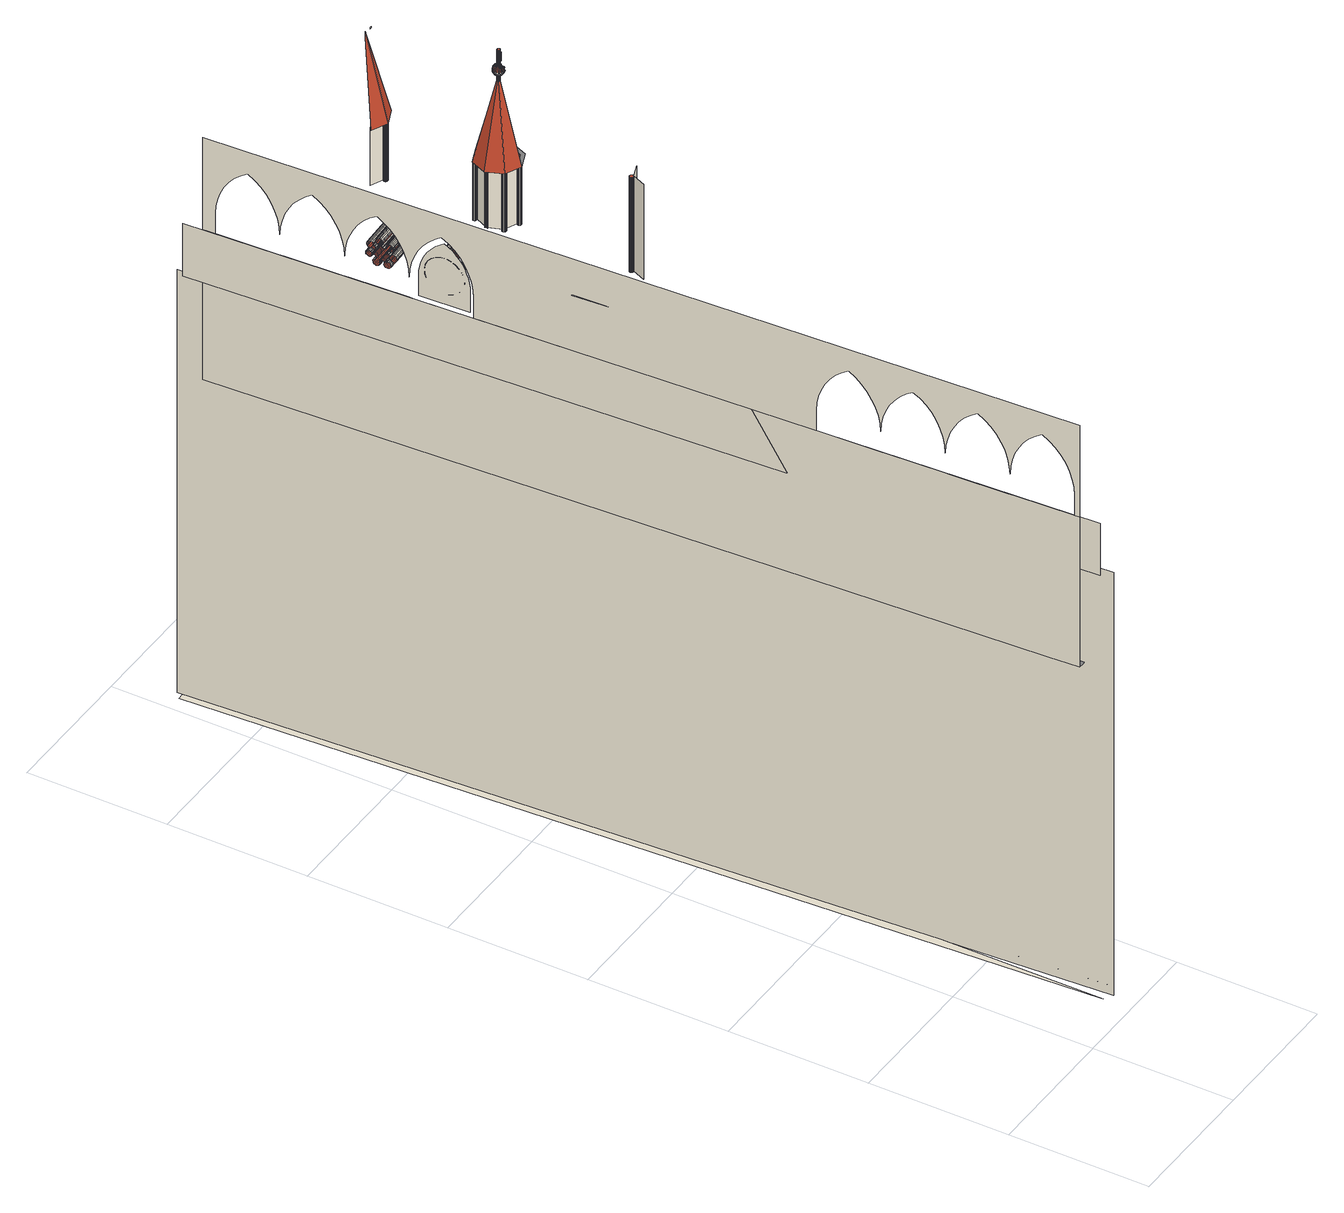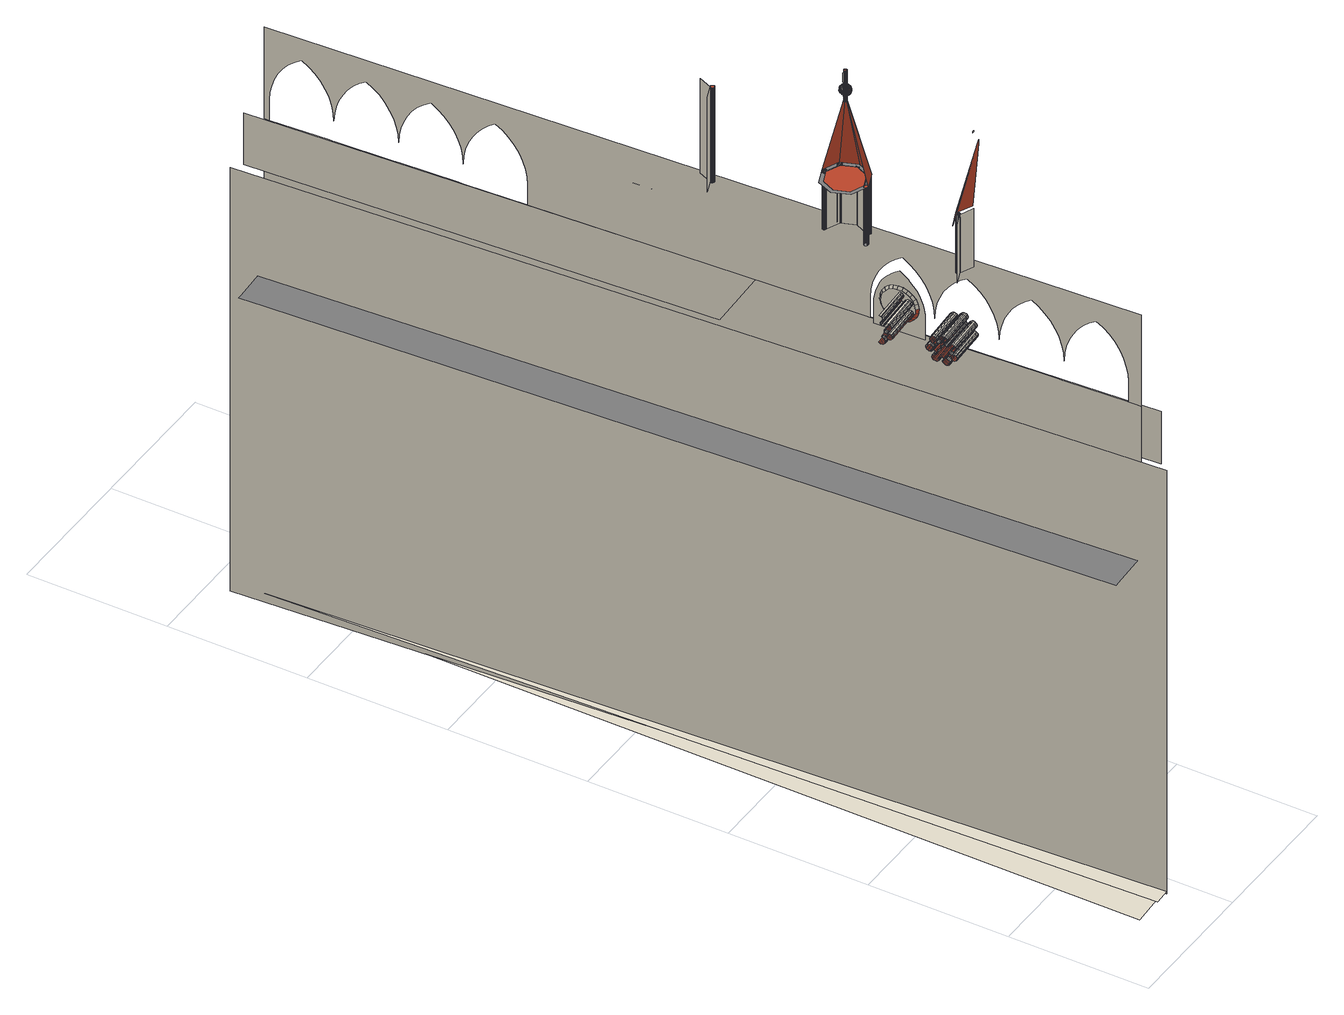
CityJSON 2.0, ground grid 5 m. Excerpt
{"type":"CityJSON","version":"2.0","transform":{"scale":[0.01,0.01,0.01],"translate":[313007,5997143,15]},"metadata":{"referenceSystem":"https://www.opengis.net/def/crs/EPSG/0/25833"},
"CityObjects":{
"building1":{"type":"Building","geometry":[{"type":"MultiSurface","lod":"0","boundaries":[[[0,1,2,3,4,5,6,7,8,9,10,11,12,13,14,15,16,17,18,19,20,21,22,23,24,25,26,27,28,29,30,31,32,33,34,35,36,37,38,39,40,41,42,43,44,45,46,47,48,49,50,51,52,53,54,55,56,57,58,59,60,61,62,63,64,65,66,67,68,69,70,71,72,73,74,75,76,77,78,79,80,81,82,83,84,85,86,87,88,89,90,91,92,93,94,95,96,97,98,99,100,101,102,103,104,105,106,107,108,109,110,111,112,113,114,115,116,117,118,119,120,121,122,123,124,125,126,127,128,129,130,131,132,133,134,135,136,137,138,139,140,141,142,143,144,145,146]],[[147,148,149,150,151]],[[152,153,154]],[[155,69,68,156,157,158,159,160,161,162,163,0,146,145,144,164,165,166,167,168,169,170,171,172,74,73,72,173,174,175]],[[176,177,178,179]],[[180,181,182,183]],[[181,184,185,182]],[[186,180,183,187]],[[184,188,189,185]],[[190,186,187,191]],[[188,192,193,189]],[[194,190,191,195]],[[192,196,197,193]],[[198,194,195,199]],[[196,200,201,197]],[[202,198,199,203]],[[200,204,205,201]],[[176,206,207,208,209,210,211,212,213,214,204,200,196,192,188,184,181,180,186,190,194,198,202,215]],[[216,177,217,203,199,195,191,187,183,182,185,189,193,197,201,205,218,219,220,221,222,223,224,225]],[[215,202,203,217]],[[204,214,218,205]],[[176,215,217,177]],[[214,213,219,218]],[[206,176,177,216]],[[213,212,220,219]],[[207,206,216,225]],[[212,211,221,220]],[[208,207,225,224]],[[211,210,222,221]],[[209,208,224,223]],[[210,209,223,222]],[[226,227,228,229,230,231,155,175,174,173,232,233]],[[234,235,177,176]],[[236,237,238,239,240,241,242]],[[243,244,245,246]],[[244,247,248,245]],[[249,243,246,250]],[[247,251,252,248]],[[253,249,250,254]],[[251,255,256,252]],[[257,253,254,258]],[[255,259,260,256]],[[261,257,258,262]],[[259,263,264,260]],[[265,261,262,266]],[[267,268,269,270]],[[263,271,272,264]],[[246,250,254,258,262,266,273,274,275,276,277,278,279,280,281,282,283,272,264,260,256,252,248,245]],[[284,267,270,285]],[[286,265,266,273]],[[287,288,289,290]],[[271,291,283,272]],[[292,284,285,293]],[[288,294,295,289]],[[296,292,293,297]],[[294,296,297,295]],[[298,286,273,274]],[[291,299,282,283]],[[300,298,274,275]],[[280,301,292,293]],[[299,302,281,282]],[[303,300,275,276]],[[302,301,280,281]],[[304,303,276,277]],[[301,305,279,280]],[[306,304,277,278]],[[305,306,278,279]],[[307,308,293,292]],[[309,310,311,312]],[[310,313,314,311]],[[315,309,312,316]],[[313,317,318,314]],[[301,280,319,320]],[[321,315,316,322]],[[317,323,324,318]],[[325,321,322,326]],[[327,328,329]],[[323,330,331,324]],[[332,325,326,333]],[[330,334,335,331]],[[336,332,333,337]],[[338,339,340,341]],[[334,342,343,335]],[[344,345,339,338]],[[346,347,348,345,344]],[[307,349,350,351,352,353,354,355,356,357,342,334,330,323,317,313,310,309,315,321,325,332,336,358]],[[359,308,360,337,333,326,322,316,312,311,314,318,324,331,335,343,361,362,363,364,365,366,367,368]],[[358,336,337,360]],[[342,357,361,343]],[[341,340,369,370,371]],[[370,369,372,373]],[[374,375,376,377,378]],[[307,358,360,308]],[[357,356,362,361]],[[347,346,379,380]],[[349,307,308,359]],[[356,355,363,362]],[[373,372,381,382]],[[383,384,385,386]],[[384,387,388,385]],[[389,383,386,390]],[[350,349,359,368]],[[387,391,392,388]],[[355,354,364,363]],[[393,389,390,394]],[[380,379,395,396]],[[397,398,399]],[[351,350,368,367]],[[391,400,401,392]],[[354,353,365,364]],[[352,351,367,366]],[[353,352,366,365]],[[402,393,394,403]],[[400,404,405,401]],[[382,381,406,407]],[[408,402,403,409]],[[404,410,411,405]],[[396,395,412,413]],[[414,374,378,377,415]],[[416,417,418,419,420,421,422,423,424,425,426,427,428,429,430,431,432,433,434,435,436,437,438,439,440,441,442]],[[345,348,347,380,396,413,443,444,445,446,447,448,449,450,451,452,453,454,455,456,457,458,406,381,372,369,340,339]],[[459,408,409,460]],[[410,461,462,411]],[[403,409,460,463,464,465,466,467,468,469,470,471,472,319,462,411,405,401,392,388,385,386,390,394]],[[407,406,458,473]],[[474,459,460,463]],[[413,412,475,444,443]],[[461,320,319,462]],[[375,476,477,377,376]],[[478,474,463,464]],[[320,479,472,319]],[[473,458,457,456,480]],[[481,482,483,484]],[[485,481,484,486]],[[487,488,482,481]],[[484,483,489,490]],[[482,491,492,483]],[[493,478,464,465]],[[494,487,481,485]],[[486,484,490,495]],[[479,496,471,472]],[[488,497,491,482]],[[483,492,498,489]],[[499,485,486,500]],[[501,493,465,466]],[[502,503,488,487]],[[496,504,470,471]],[[490,489,505,506]],[[444,475,507,445]],[[508,494,485,499]],[[500,486,495,509]],[[491,510,511,492]],[[512,502,487,494]],[[495,490,506,513]],[[514,501,466,467]],[[503,515,497,488]],[[489,498,516,505]],[[504,517,469,470]],[[497,518,510,491]],[[492,511,519,498]],[[520,514,467,468]],[[517,520,468,469]],[[341,371,370,373,382,407,473,480,521,522,523,524,525,526,527,528,529,530,507,475,412,395,379,346,344,338]],[[531,532,533,534,535,536,537,538,539,540,541,542,543,544,545,546,547,548,549,550,551,552,553,554,555,556,557,558,559,560,561,562,563,564,565,566,567,568,569,570,571,572,573,574,575,576,577,578,579,580,581,582,583,584,585,586,587,588,589,590,591,592,593,594,595,596,597,598,599,600,601,602,603,604,605,606,607,608,609,610,611,612,613,614,615,616,617,618,619,620,621,622,623,624,625,626,627,628,629,630,631,632,633,634,635,636,637,638,639,640,641,642,643,644,645,646,647,648,649,650,651,652,653,654,655,656,657,658,659,660,661,662,663,664,665,666,667,668,669,670,671,672,673,674,675,676,677,678,679,680,681,682,683,684,685,686,687,688,689,690,691,692,693,694,695,696,697,698]],[[699,512,494,508]],[[509,495,513,700]],[[480,456,455,521]],[[701,499,500,702]],[[515,703,518,497]],[[498,519,704,516]],[[705,508,499,701]],[[702,500,509,706]],[[707,708,503,502]],[[506,505,709,710]],[[711,707,502,512]],[[510,712,713,511]],[[513,506,710,714]],[[708,715,515,503]],[[505,516,716,709]],[[445,507,530,446]],[[518,717,712,510]],[[511,713,718,519]],[[719,699,508,705]],[[706,509,700,720]],[[721,711,512,699]],[[700,513,714,722]],[[715,723,703,515]],[[516,704,724,716]],[[703,725,717,518]],[[519,718,726,704]],[[727,701,702,728]],[[521,455,454,523,522]],[[729,721,699,719]],[[730,705,701,727]],[[728,702,706,731]],[[720,700,722,732]],[[733,734,708,707]],[[446,530,529,447]],[[710,709,735,736]],[[737,733,707,711]],[[723,738,725,703]],[[704,726,739,724]],[[734,740,715,708]],[[714,710,736,741]],[[712,742,743,713]],[[709,716,744,735]],[[745,719,705,730]],[[731,706,720,746]],[[717,747,742,712]],[[713,743,748,718]],[[749,737,711,721]],[[722,714,741,750]],[[740,751,723,715]],[[716,724,752,744]],[[453,524,523,454]],[[725,753,747,717]],[[718,748,754,726]],[[755,729,719,745]],[[746,720,732,756]],[[757,749,721,729]],[[732,722,750,758]],[[447,529,528,448]],[[751,759,738,723]],[[724,739,760,752]],[[738,761,753,725]],[[726,754,762,739]],[[448,528,527,450,449]],[[763,727,728,764]],[[452,525,524,453]],[[765,730,727,763]],[[764,728,731,766]],[[767,757,729,755]],[[756,732,758,768]],[[769,745,730,765]],[[766,731,746,770]],[[771,772,308,307]],[[773,774,734,733]],[[775,773,733,737]],[[774,776,740,734]],[[736,735,777,778]],[[779,780,781,782]],[[741,736,778,783]],[[784,779,782,785,378]],[[451,526,525,452]],[[735,744,786,777]],[[759,787,761,738]],[[739,762,788,760]],[[742,789,790,743]],[[791,775,737,749]],[[780,792,376,793,781]],[[450,527,526,451]],[[794,784,378,785,795]],[[747,796,789,742]],[[743,790,748]],[[776,797,751,740]],[[750,741,783,798]],[[799,755,745,769]],[[770,746,756,800]],[[744,752,801,786]],[[792,802,803,793,376]],[[753,796,747]],[[748,790,804,754]],[[805,791,749,757]],[[806,794,795,807]],[[758,750,798,808]],[[797,809,759,751]],[[752,760,810,801]],[[761,811,796,753]],[[754,804,812,762]],[[802,813,814,803]],[[767,755,799]],[[756,768,800]],[[815,805,757,767]],[[768,758,808,816]],[[817,414,415,377,818]],[[819,806,807,820,415]],[[809,821,787,759]],[[763,764,822]],[[760,788,823,810]],[[764,766,822]],[[787,811,761]],[[765,763,822]],[[762,812,824,788]],[[769,765,822]],[[766,770,822]],[[813,825,477,826,827,828,814]],[[829,819,415,820,830]],[[799,769,822]],[[770,800,822]],[[831,815,767,799]],[[800,768,816,832]],[[790,789,833]],[[789,796,833]],[[804,790,833]],[[821,834,811,787]],[[788,824,823]],[[796,811,833]],[[812,804,833]],[[835,836,826,477,825]],[[828,827,837,838]],[[824,812,833]],[[831,799,822]],[[800,832,822]],[[839,829,830,840]],[[811,834,833]],[[841,842,775,791]],[[842,843,773,775]],[[843,844,774,773]],[[844,845,776,774]],[[846,841,791,805]],[[845,847,797,776]],[[848,846,805,815]],[[847,849,809,797]],[[850,848,815,831]],[[849,851,821,809]],[[827,826,852,853]],[[851,854,834,821]],[[817,855,856,857,476,375,374,414]],[[850,831,822]],[[858,859,840,830,820,807,795,785,782,781,793,803,814,828,838,860,861,862,863,864,865,866,867,868]],[[869,870,871,872,873,874,875,876,877,878,835,825,813,802,792,780,779,784,794,806,819,829,839,879]],[[880,881,771,307,292,301,320,882]],[[834,854,833]],[[883,824,833]],[[816,884,832]],[[823,824,883,885]],[[816,808,886,884]],[[801,810,887,888]],[[810,823,885,887]],[[808,798,889,886]],[[786,801,888,890]],[[777,786,890,891]],[[798,783,892,889]],[[854,893,833]],[[894,883,833]],[[878,895,836,835]],[[838,837,896,860]],[[897,850,822]],[[832,898,822]],[[893,899,833]],[[900,894,833]],[[901,900,833]],[[879,839,840,859,853,852,818]],[[902,893,854,851]],[[903,897,822]],[[898,904,822]],[[899,905,833]],[[885,883,894,906]],[[907,901,833]],[[905,907,833]],[[897,908,848,850]],[[832,884,909,898]],[[860,896,910,861]],[[911,903,822]],[[904,912,822]],[[913,914,895,878,877,915]],[[818,852,916,869,879]],[[858,917,853,859]],[[918,911,822]],[[912,919,822]],[[920,899,893,902]],[[921,922,923,924,826,836,895,914,925]],[[926,918,822]],[[906,894,900,927]],[[919,928,822]],[[929,902,851,849]],[[928,926,822]],[[887,885,906,930]],[[876,925,914,913,915,877]],[[908,931,846,848]],[[932,933,934,935,936,937,910,896,837,827,853,917,938]],[[916,852,826,836,895,914,925,921,922,939,940,941,942]],[[861,910,937,862]],[[903,943,908,897]],[[898,909,944,904]],[[869,916,942,870]],[[868,938,917,858]],[[945,899,920]],[[927,900,901,946]],[[947,929,849,847]],[[948,924,923,949]],[[931,950,841,846]],[[862,937,936,863]],[[875,921,925,876]],[[951,905,899,945]],[[946,901,952]],[[867,932,938,868]],[[870,942,941,953,871]],[[954,947,847,845]],[[911,955,943,903]],[[852,956,957,922,939,940,941,942,916]],[[904,944,958,912]],[[950,959,842,841]],[[960,907,905,951]],[[952,901,907,961]],[[863,936,935,864]],[[962,922,921,875,874]],[[953,941,940,872,871]],[[963,920,902,929]],[[866,933,932,867]],[[961,907,960]],[[964,954,845,844]],[[959,965,843,842]],[[873,939,922,962,874]],[[864,935,934,865]],[[872,940,939,873]],[[865,934,933,866]],[[965,964,844,843]],[[918,966,955,911]],[[943,967,931,908]],[[926,968,966,918]],[[956,969,970,957]],[[971,945,920,963]],[[972,963,929,947]],[[967,973,950,931]],[[955,974,967,943]],[[975,972,947,954]],[[973,976,959,950]],[[977,975,954,964]],[[976,978,965,959]],[[978,977,964,965]],[[979,980,981,982]],[[980,983,984,981]],[[985,979,982,986]],[[983,987,988,984]],[[989,985,986,990]],[[987,991,992,988]],[[993,989,990,994]],[[991,995,996,992]],[[771,993,994,772]],[[995,997,998,996]],[[999,771,772,1000]],[[997,1001,1002,998]],[[771,999,1003,1004,1005,1006,1007,1008,1009,1010,1011,1012,1013,1001,997,995,991,987,983,980,979,985,989,993]],[[1000,772,994,990,986,982,981,984,988,992,996,998,1002,1014,1015,1016,1017,1018,1019,1020,1021,1022,1023,1024]],[[1003,999,1000,1024]],[[1001,1013,1014,1002]],[[1004,1003,1024,1023]],[[1013,1012,1015,1014]],[[1012,1011,1016,1015]],[[595,594,1025,1026]],[[670,669,1027,1028]],[[661,660,1029,1030]],[[596,595,1026,1031]],[[660,659,1032,1029]],[[662,661,1030,1033]],[[659,658,1034,1032]],[[663,662,1033,1035]],[[669,668,1036,1027]],[[597,596,1031,1037]],[[658,657,1038,1034]],[[664,663,1035,1039]],[[609,608,1040,1041]],[[668,667,1042,1036]],[[608,607,1043,1040]],[[610,609,1041,1044]],[[607,606,1045,1043]],[[667,666,1046,1042]],[[665,664,1039,1047]],[[657,656,1048,1038]],[[598,597,1037,1049]],[[666,665,1047,1046]],[[611,610,1044,1050]],[[606,605,1051,1045]],[[656,655,1052,1048]],[[612,611,1050,1053]],[[599,598,1049,1054]],[[605,604,1055,1051]],[[635,634,1056,1057]],[[634,633,1058,1056]],[[655,654,1059,1052]],[[636,635,1057,1060]],[[613,612,1053,1061]],[[600,599,1054,1062]],[[633,632,1063,1058]],[[654,653,1064,1059]],[[653,652,1065,1064]],[[604,603,1066,1055]],[[637,636,1060,1067]],[[601,600,1062,1068]],[[652,651,1069,1065]],[[603,602,1070,1066]],[[632,631,1071,1063]],[[614,613,1061,1072]],[[602,601,1068,1070]],[[638,637,1067,1073]],[[615,614,1072,1074]],[[651,650,1075,1069]],[[631,630,1076,1071]],[[616,615,1074,1077]],[[617,616,1077,1078]],[[639,638,1073,1079]],[[630,629,1080,1076]],[[650,649,1081,1075]],[[640,639,1079,1082]],[[618,617,1078,1083]],[[629,628,1084,1080]],[[649,648,1085,1081]],[[641,640,1082,1086]],[[628,627,1087,1084]],[[619,618,1083,1088]],[[648,647,1089,1085]],[[642,641,1086,1090]],[[627,626,1091,1087]],[[620,619,1088,1092]],[[647,646,1093,1089]],[[643,642,1090,1094]],[[626,625,1095,1091]],[[646,645,1096,1093]],[[644,643,1094,1097]],[[621,620,1092,1098]],[[645,644,1097,1096]],[[625,624,1099,1095]],[[622,621,1098,1100]],[[623,622,1100,1101]],[[624,623,1101,1099]],[[1102,1103,1104,1105]],[[1106,1107,1108,1109]],[[1107,1110,1111,1108]],[[1112,1106,1109,1113]],[[1110,1114,1115,1111]],[[1116,1112,1113,1117]],[[1114,1118,1119,1115]],[[1120,1116,1117,1121]],[[1118,1122,1123,1119]],[[1124,1120,1121,1125]],[[1122,1126,1127,1123]],[[1128,1124,1125,1129]],[[1126,1130,1131,1127]],[[1121,1125,1129,1132,1133,1134,1135,1136,1137,1138,1139,1140,1141,1104,1131,1127,1123,1119,1115,1111,1108,1109,1113,1117]],[[1142,1128,1129,1132]],[[1130,1105,1104,1131]],[[1143,1144,1145,1146,1147]],[[1148,1142,1132,1133]],[[1105,1149,1141,1104]],[[1150,1151,1152,1153]],[[1154,1150,1153,1155]],[[1151,1156,1157,1152]],[[1158,1148,1133,1134]],[[1159,1154,1155,1160]],[[1156,1161,1162,1157]],[[1149,1163,1140,1141]],[[1164,1159,1160,1165]],[[1161,1166,1167,1162]],[[1168,1158,1134,1135]],[[1169,1164,1165,1170]],[[1163,1171,1139,1140]],[[1166,1172,1173,1167]],[[1174,1168,1135,1136]],[[1175,1176,1177,1178]],[[1171,1179,1138,1139]],[[1180,1175,1178,1181]],[[1176,1182,1183,1177]],[[1184,1169,1170,1185]],[[1172,1186,1187,1173]],[[1188,1174,1136,1137]],[[1179,1188,1137,1138]],[[1189,1180,1181,1190]],[[1182,1191,1192,1183]],[[1186,1193,1194,1187]],[[1195,1184,1185,1196]],[[1197,1189,1190,1198]],[[1191,1199,1200,1192]],[[1193,1201,1202,1194]],[[1203,1195,1196,1204]],[[1205,1206,1207,1208]],[[1209,1205,1208,1210]],[[1211,1197,1198,1212]],[[1206,1213,1214,1207]],[[1215,1203,1204,1216]],[[1199,1217,1218,1200]],[[1201,1219,1220,1202]],[[1221,1209,1210,1222]],[[1213,1223,1224,1214]],[[1225,1215,1216,1226]],[[1227,1211,1212,1228]],[[1229,1221,1222,1230]],[[1219,1231,1232,1220]],[[1217,1233,1234,1218]],[[1223,1235,1236,1224]],[[1237,1225,1226,1238]],[[1239,1227,1228,1240]],[[1231,1241,1242,1232]],[[1243,1229,1230,1244]],[[1233,1245,1246,1234]],[[1235,1247,1248,1236]],[[1249,1239,1240,1250]],[[1251,1237,1238,1252]],[[1241,1253,1254,1242]],[[1255,1249,1250,1256]],[[1253,1255,1256,1254]],[[1257,1243,1244,1258]],[[1247,1259,1260,1248]],[[1261,1251,1252,1262]],[[1245,1263,1264,1246]],[[1259,1265,1266,1260]],[[1267,1261,1262,1268]],[[1265,1267,1268,1266]],[[1263,1269,1270,1264]],[[1271,1272,1273,1274]],[[1275,1257,1258,1276]],[[1269,1271,1274,1270]],[[1272,1277,1278,1273]],[[1277,1279,1280,1278]],[[1281,1275,1276,1282]],[[1279,1283,1284,1280]],[[1285,1281,1282,1286]],[[1287,1288,1289,1290]],[[1288,1291,1292,1289]],[[1283,1293,1294,1284]],[[1295,1287,1290,1296]],[[1291,1297,1298,1292]],[[1297,1285,1286,1298]],[[1299,1300,1301,1302]],[[1300,1303,1304,1301]],[[1305,1295,1296,1306]],[[1293,1307,1308,1294]],[[1309,1299,1302,1310]],[[1303,1311,1312,1304]],[[1307,1313,1314,1308]],[[1315,1305,1306,1316]],[[1317,1309,1310,1318]],[[1311,1319,1320,1312]],[[1313,1321,1322,1314]],[[1321,1317,1318,1322]],[[1323,1315,1316,1324]],[[1319,1325,1326,1320]],[[1327,1328,1329,1330]],[[1331,1323,1324,1332]],[[1328,1333,1334,1329]],[[1335,1327,1330,1336]],[[1337,1338,1339,1340]],[[1341,1331,1332,1342]],[[1333,1343,1344,1334]],[[1325,1345,1346,1326]],[[1343,1341,1342,1344]],[[1347,1335,1336,1348]],[[1345,1349,1350,1346]],[[1351,1352,1353,1354]],[[1355,1347,1348,1356]],[[1352,1357,1358,1353]],[[1359,1351,1354,1360]],[[1357,1361,1362,1358]],[[1363,1359,1360,1364]],[[1349,1365,1366,1350]],[[1367,1355,1356,1368]],[[1361,1369,1370,1362]],[[1371,1372,1373,1374]],[[1375,1363,1364,1376]],[[1365,1377,1378,1366]],[[1372,1379,1380,1373]],[[1381,1371,1374,1382]],[[1379,1383,1384,1380]],[[1377,1385,1386,1378]],[[1387,1375,1376,1388]],[[1369,1389,1390,1370]],[[1391,1367,1368,1392]],[[1385,1387,1388,1386]],[[1393,1381,1382,1394]],[[1383,1395,1396,1384]],[[1389,1397,1398,1390]],[[1399,1393,1394,1400]],[[1401,1391,1392,1402]],[[1395,1403,1404,1396]],[[1405,1406,1407,1408]],[[1406,1409,1410,1407]],[[1397,1411,1412,1398]],[[1413,1405,1408,1414]],[[1415,1399,1400,1416]],[[1417,1401,1402,1418]],[[1409,1419,1420,1410]],[[1411,1421,1422,1412]],[[1421,1423,1424,1422]],[[1403,1425,1426,1404]],[[1427,1413,1414,1428]],[[1429,1417,1418,1430]],[[1423,1431,1432,1424]],[[1425,1433,1434,1426]],[[1419,1435,1436,1420]],[[1437,1415,1416,1438]],[[1433,1429,1430,1434]],[[1439,1427,1428,1440]],[[1441,1437,1438,1442]],[[1431,1443,1444,1432]],[[1435,1445,1446,1436]],[[1447,1441,1442,1448]],[[1449,1447,1448,1450]],[[1451,1439,1440,1452]],[[1445,1453,1454,1446]],[[1443,1455,1456,1444]],[[1144,1457,1458,1146,1145]],[[1459,1451,1452,1460]],[[1461,1449,1450,1462]],[[1453,1463,1464,1454]],[[1455,1465,1466,1456]],[[1467,1459,1460,1468]],[[1463,1469,1470,1464]],[[1471,1461,1462,1472]],[[1465,1473,1474,1466]],[[1475,1467,1468,1476]],[[1469,1477,1478,1470]],[[1479,1471,1472,1480]],[[1473,1481,1482,1474]],[[1105,1104,1483,1484]],[[1485,1475,1476,1486]],[[1481,1487,1488,1482]],[[1477,1489,1490,1478]],[[1491,1485,1486,1492]],[[1493,1479,1480,1494]],[[1487,1491,1492,1488]],[[1489,1495,1496,1490]],[[1497,1493,1494,1498]],[[1495,1499,1500,1496]],[[1499,1497,1498,1500]]],"semantics":{"surfaces":[{"type":"WallSurface"},{"type":"RoofSurface"},{"type":"GroundSurface"}],"values":[0,0,0,0,0,0,0,0,0,0,0,0,0,0,0,0,0,1,2,0,0,0,0,0,0,0,0,0,0,0,0,2,0,0,0,0,0,0,0,0,0,0,0,0,0,0,0,1,0,0,0,0,0,0,0,0,0,0,0,0,0,0,0,0,0,0,0,0,0,0,0,0,0,0,0,0,0,0,0,0,0,0,0,1,1,1,2,0,0,0,0,1,0,0,1,0,0,0,0,0,0,0,0,0,0,1,0,0,0,0,0,0,0,0,0,0,0,1,1,0,0,0,0,1,0,0,1,0,1,0,0,0,0,1,0,0,0,0,1,1,0,0,0,1,0,0,0,0,1,1,1,0,1,1,0,0,0,0,0,0,0,0,0,0,1,1,0,1,0,0,1,1,0,0,1,0,1,0,0,1,0,0,1,1,1,1,0,0,0,0,1,0,1,1,1,1,0,1,0,1,0,0,0,1,0,0,1,1,0,0,1,1,0,0,0,0,0,1,1,1,1,1,0,0,0,0,1,1,0,1,1,1,1,1,1,0,0,1,0,0,0,1,0,0,0,0,0,0,1,0,1,0,0,0,0,1,1,1,0,0,0,0,1,0,1,0,0,0,0,0,1,1,1,1,1,0,0,1,0,1,0,1,0,1,1,0,0,1,1,1,1,0,0,0,0,0,0,0,0,0,0,1,1,0,0,1,1,0,0,1,0,1,0,1,0,0,0,2,1,1,0,1,0,0,1,0,1,0,0,1,0,0,1,0,0,0,0,1,1,0,0,0,0,0,1,1,0,0,0,0,1,1,0,1,1,0,0,0,1,1,0,2,1,0,1,0,1,0,0,1,2,1,0,1,1,0,0,0,0,0,0,1,0,0,0,0,0,0,0,1,2,1,1,0,0,0,0,0,0,0,0,0,1,0,0,0,0,0,1,1,1,0,0,0,1,1,0,1,0,1,0,0,0,0,0,0,0,0,0,0,0,0,0,1,2,0,0,0,0,0,1,0,1,1,0,1,0,1,0,1,0,1,1,0,0,1,0,0,1,0,1,0,1,0,0,1,1,0,1,0,0,1,1,1,0,0,1,0,1,1,0,0,0,1,1,1,1,0,0,1,1,1,0,0,1,1,0,0,1,0,1,0,1,0,1,0,1,0,0,1,1,0,0,1,1,0,0,0,0,0,0,0,0,0,0,0,0,0,0,1,0,0,1,0,0,0,1,0,0,1,0,0,1,0,0,1,0,0,0,0,0,1,0,1,0,0,0,1,0,0,1,1,0,0,1,0,1,1,0,1,0,0,1,0,1,1,1,0,0,0,1,1,0,1,0,0,1,1,0,1,0,1,0,1,0,0,1,0,0,0,1,1,0,0,1,0,1,1,0,0,1,0,1,1,0,1,0,1,0,0,1,1,0,0,1,1,0,1,1,0,1,0,1,0,0,1,1,0,1,1,0,1,0,1,0,1,0,1,1,0,0,1,0,0,1,0,1,0,1,0,0,1,1,0,1,0,0,1,1,1,0,0,1,0,1,1,0,0,0,1,1,1,1,0,0,1,1,1,0,0,1,1,1,0,0,1,0,1,0,1,0,1,0,0,1,0,0,1,1,0,0,1,0,1]}}]}
},
"vertices":[
[169,1087,1862],[169,1087,1940],[169,1085,1970],[169,1080,1998],[170,1070,2026],[170,1057,2052],[171,1041,2077],[172,1022,2099],[173,1000,2118],[174,975,2134],[176,951,2118],[177,929,2099],[178,910,2077],[178,894,2052],[179,881,2026],[179,871,1998],[180,866,1970],[180,864,1941],[180,864,1940],[180,862,1970],[180,856,1998],[181,847,2026],[181,834,2052],[182,817,2077],[183,798,2099],[184,776,2118],[185,752,2134],[187,727,2118],[188,705,2099],[189,686,2077],[190,670,2052],[190,657,2026],[191,647,1998],[191,642,1970],[191,640,1940],[191,638,1970],[191,632,1998],[192,623,2026],[193,610,2052],[193,594,2077],[194,574,2099],[196,552,2118],[197,528,2134],[198,504,2118],[199,482,2099],[200,462,2077],[201,446,2052],[202,433,2026],[202,424,1998],[202,418,1970],[202,416,1940],[202,416,1941],[202,414,1970],[203,408,1998],[203,399,2026],[204,386,2052],[205,370,2077],[206,351,2099],[207,329,2118],[208,304,2134],[209,280,2118],[210,258,2099],[211,239,2077],[212,222,2052],[213,209,2026],[213,200,1998],[214,194,1970],[214,192,1940],[214,192,1862],[215,175,1862],[215,175,2217],[62,3211,2217],[62,3211,1862],[63,3193,1862],[64,3167,1862],[64,3167,1940],[64,3165,1970],[65,3159,1998],[65,3150,2026],[66,3137,2052],[66,3120,2077],[67,3101,2099],[68,3079,2118],[70,3055,2134],[71,3030,2118],[72,3008,2099],[73,2989,2077],[74,2973,2052],[74,2960,2026],[75,2951,1998],[75,2945,1970],[75,2943,1940],[75,2941,1970],[76,2935,1998],[76,2926,2026],[77,2913,2052],[78,2897,2077],[79,2877,2099],[80,2855,2118],[81,2831,2134],[82,2807,2118],[83,2785,2099],[84,2766,2077],[85,2749,2052],[86,2736,2026],[86,2727,1998],[86,2721,1970],[87,2719,1942],[87,2719,1940],[87,2719,1945],[87,2717,1970],[87,2712,1998],[87,2702,2026],[88,2689,2052],[89,2673,2077],[90,2654,2099],[91,2632,2118],[92,2608,2134],[92,2607,2134],[93,2583,2118],[95,2561,2099],[96,2542,2077],[96,2525,2052],[97,2513,2026],[97,2503,1998],[98,2497,1970],[98,2496,1942],[98,2496,1940],[98,2494,1970],[98,2488,1998],[99,2479,2026],[99,2466,2052],[100,2449,2077],[101,2430,2099],[102,2408,2118],[103,2384,2134],[105,2359,2118],[106,2337,2099],[107,2318,2077],[108,2302,2052],[108,2289,2026],[109,2279,1998],[109,2274,1970],[109,2272,1940],[109,2272,1862],[110,2254,1862],[169,1088,1862],[55,3277,1863],[121,2023,1862],[221,106,1861],[221,106,1660],[55,3277,1660],[151,1453,2083],[125,1933,2076],[126,1932,2082],[215,175,1280],[214,193,1862],[203,398,1862],[202,416,1862],[202,417,1862],[192,622,1862],[191,640,1862],[181,846,1862],[180,864,1862],[99,2478,1862],[98,2496,1862],[88,2701,1862],[87,2719,1862],[87,2720,1862],[86,2720,1862],[76,2925,1862],[75,2942,1862],[75,2943,1862],[62,3211,1280],[98,2503,1280],[209,284,1280],[173,1740,2584],[173,1740,2217],[152,1692,2217],[152,1692,2584],[162,1742,2584],[161,1743,2584],[161,1743,2217],[162,1742,2217],[161,1745,2584],[161,1745,2217],[163,1740,2584],[163,1740,2217],[161,1747,2584],[161,1747,2217],[165,1739,2584],[165,1739,2217],[162,1749,2584],[162,1749,2217],[166,1738,2584],[166,1738,2217],[163,1750,2584],[163,1750,2217],[168,1738,2584],[168,1738,2217],[165,1751,2584],[165,1751,2217],[170,1738,2584],[170,1738,2217],[166,1752,2584],[166,1752,2217],[174,1742,2584],[175,1743,2584],[175,1745,2584],[175,1747,2584],[174,1749,2584],[173,1750,2584],[172,1751,2584],[170,1752,2584],[168,1752,2584],[172,1739,2584],[174,1742,2217],[172,1739,2217],[168,1752,2217],[170,1752,2217],[172,1751,2217],[173,1750,2217],[174,1749,2217],[175,1747,2217],[175,1745,2217],[175,1743,2217],[226,3219,1280],[262,2496,1280],[374,275,1280],[378,183,1280],[364,182,1280],[229,175,1280],[76,3211,1280],[212,3218,1280],[221,1759,2584],[221,1759,2217],[255,78,20],[74,3309,20],[74,3309,483],[74,3309,490],[74,3309,1660],[255,78,1660],[255,78,490],[134,2179,2442],[133,2181,2442],[133,2181,2217],[134,2179,2217],[133,2182,2442],[133,2182,2217],[135,2177,2442],[135,2177,2217],[133,2184,2442],[133,2184,2217],[136,2176,2442],[136,2176,2217],[134,2186,2442],[134,2186,2217],[138,2175,2442],[138,2175,2217],[135,2187,2442],[135,2187,2217],[140,2175,2442],[140,2175,2217],[136,2188,2442],[136,2188,2217],[142,2175,2442],[142,2175,2217],[125,2232,2442],[124,2231,2442],[124,2231,2217],[125,2232,2217],[138,2189,2442],[138,2189,2217],[143,2176,2217],[145,2177,2217],[146,2179,2217],[147,2180,2217],[147,2182,2217],[147,2184,2217],[146,2186,2217],[145,2187,2217],[143,2188,2217],[142,2189,2217],[140,2189,2217],[126,2234,2442],[126,2234,2217],[143,2176,2442],[123,2242,2442],[124,2241,2442],[124,2241,2217],[123,2242,2217],[140,2189,2442],[126,2236,2442],[126,2236,2217],[125,2239,2442],[125,2239,2217],[126,2237,2442],[126,2237,2217],[145,2177,2442],[142,2189,2442],[146,2179,2442],[145,2187,2442],[143,2188,2442],[147,2180,2442],[147,2182,2442],[146,2186,2442],[147,2184,2442],[147,2283,2442],[147,2283,2217],[136,2285,2442],[135,2287,2442],[135,2287,2217],[136,2285,2217],[135,2288,2442],[135,2288,2217],[137,2283,2442],[137,2283,2217],[135,2290,2442],[135,2290,2217],[193,2166,2217],[193,2166,2442],[138,2282,2442],[138,2282,2217],[136,2292,2442],[136,2292,2217],[140,2282,2442],[140,2282,2217],[132,3312,29],[255,78,56],[74,3309,30],[137,2293,2442],[137,2293,2217],[142,2281,2442],[142,2281,2217],[138,2294,2442],[138,2294,2217],[143,2282,2442],[143,2282,2217],[135,2326,1967],[127,2316,1966],[127,2318,1984],[135,2327,1983],[140,2295,2442],[140,2295,2217],[135,2329,1952],[127,2320,1949],[135,2336,1938],[126,2328,1933],[127,2324,1940],[148,2285,2442],[148,2286,2442],[149,2288,2442],[149,2290,2442],[148,2292,2442],[147,2293,2442],[145,2294,2442],[144,2295,2442],[142,2295,2442],[145,2282,2442],[148,2285,2217],[145,2282,2217],[142,2295,2217],[144,2295,2217],[145,2294,2217],[147,2293,2217],[148,2292,2217],[149,2290,2217],[149,2288,2217],[148,2286,2217],[127,2324,2001],[135,2332,1997],[135,2329,1990],[126,2334,2016],[135,2341,2010],[111,2236,2442],[134,2177,2442],[190,2231,2743],[194,2234,2762],[189,2234,2743],[134,2346,1926],[126,2339,1919],[125,2347,2028],[134,2353,2021],[186,2156,2442],[186,2158,2442],[186,2158,2217],[186,2156,2217],[186,2159,2442],[186,2159,2217],[188,2154,2442],[188,2154,2217],[186,2161,2442],[186,2161,2217],[189,2153,2442],[189,2153,2217],[134,2359,1917],[125,2354,1909],[219,93,24],[58,3292,15],[222,3301,15],[187,2163,2442],[187,2163,2217],[191,2153,2442],[191,2153,2217],[188,2164,2442],[188,2164,2217],[124,2363,2036],[133,2367,2027],[192,2152,2442],[192,2152,2217],[189,2166,2442],[189,2166,2217],[133,2373,1912],[124,2371,1903],[136,2294,2442],[190,2238,2743],[119,2474,1958],[119,2475,1940],[119,2475,1862],[128,2296,1862],[128,2296,1940],[128,2296,1958],[128,2299,1975],[128,2303,1991],[127,2309,2008],[127,2316,2023],[126,2324,2038],[126,2334,2052],[125,2344,2063],[125,2346,2065],[125,2358,2077],[124,2372,2087],[123,2385,2096],[123,2393,2091],[122,2408,2080],[122,2415,2074],[122,2421,2068],[121,2433,2055],[120,2444,2041],[120,2453,2026],[120,2461,2010],[119,2467,1993],[119,2471,1976],[123,2385,1902],[123,2389,1902],[122,2407,1905],[122,2423,1913],[121,2437,1925],[120,2447,1939],[120,2447,1940],[120,2453,1956],[120,2454,1974],[120,2451,1992],[121,2443,2008],[121,2431,2022],[122,2416,2032],[123,2399,2038],[123,2385,2039],[124,2381,2039],[194,2153,2442],[194,2153,2217],[191,2166,2442],[191,2166,2217],[196,2153,2217],[197,2154,2217],[199,2156,2217],[199,2158,2217],[200,2159,2217],[199,2161,2217],[199,2163,2217],[198,2164,2217],[196,2165,2217],[195,2166,2217],[133,2382,2030],[196,2153,2442],[132,2389,1911],[192,2151,2442],[194,2229,2743],[197,2154,2442],[195,2166,2442],[132,2398,2029],[174,2231,2787],[174,2231,2782],[176,2226,2782],[176,2226,2787],[175,2231,2792],[177,2226,2792],[174,2236,2787],[174,2236,2782],[179,2222,2782],[178,2222,2787],[176,2231,2777],[177,2227,2777],[199,2156,2442],[175,2236,2792],[179,2222,2792],[196,2165,2442],[176,2236,2777],[180,2223,2777],[178,2232,2797],[179,2228,2797],[199,2158,2442],[175,2241,2787],[175,2241,2782],[198,2164,2442],[182,2218,2782],[182,2218,2787],[131,2404,1914],[178,2236,2797],[181,2224,2797],[179,2232,2772],[180,2228,2772],[176,2241,2792],[183,2219,2792],[200,2159,2442],[177,2241,2777],[183,2220,2777],[199,2163,2442],[178,2236,2772],[182,2225,2772],[199,2161,2442],[131,2412,2024],[131,2419,2020],[130,2425,2015],[130,2436,2003],[129,2442,1989],[129,2445,1974],[129,2444,1958],[130,2439,1944],[130,2430,1930],[131,2418,1920],[134,2346,1991],[134,2350,1988],[134,2353,1990],[134,2357,1989],[134,2360,1988],[134,2362,1985],[134,2363,1982],[134,2362,1979],[134,2361,1976],[134,2358,1974],[134,2354,1973],[134,2351,1974],[134,2348,1976],[134,2346,1979],[135,2342,1979],[135,2338,1978],[135,2334,1975],[135,2332,1972],[135,2330,1968],[135,2330,1963],[135,2332,1959],[135,2334,1956],[135,2338,1953],[135,2342,1952],[134,2346,1952],[134,2350,1953],[134,2351,1956],[134,2353,1959],[134,2356,1961],[134,2360,1961],[134,2363,1959],[133,2365,1957],[133,2367,1954],[133,2366,1951],[133,2365,1947],[134,2362,1945],[134,2359,1944],[134,2356,1944],[134,2353,1941],[134,2351,1937],[134,2351,1933],[134,2352,1929],[134,2354,1925],[134,2357,1922],[134,2361,1921],[133,2366,1921],[133,2370,1922],[133,2373,1924],[133,2376,1927],[133,2378,1931],[133,2375,1934],[133,2375,1937],[133,2375,1941],[133,2378,1944],[133,2380,1945],[133,2384,1946],[132,2387,1945],[132,2390,1943],[132,2391,1940],[132,2392,1936],[132,2390,1933],[132,2388,1930],[132,2389,1926],[132,2391,1923],[132,2394,1920],[132,2398,1918],[132,2403,1918],[131,2407,1919],[131,2410,1921],[131,2413,1924],[131,2415,1928],[131,2415,1933],[131,2414,1937],[131,2412,1940],[131,2408,1940],[131,2405,1942],[132,2403,1945],[132,2402,1948],[132,2402,1951],[132,2404,1954],[131,2407,1956],[131,2410,1957],[131,2413,1956],[131,2416,1955],[131,2418,1952],[131,2418,1948],[131,2422,1945],[130,2425,1944],[130,2430,1944],[130,2433,1946],[130,2437,1948],[130,2439,1952],[130,2439,1956],[130,2439,1960],[130,2436,1964],[130,2433,1966],[130,2429,1968],[130,2425,1967],[130,2423,1965],[131,2419,1964],[131,2416,1964],[131,2413,1966],[131,2411,1969],[131,2410,1972],[131,2410,1975],[131,2412,1978],[131,2415,1980],[131,2418,1981],[131,2422,1980],[130,2425,1978],[130,2429,1979],[130,2432,1982],[130,2434,1985],[130,2436,1989],[130,2436,1994],[130,2434,1998],[130,2432,2001],[130,2428,2003],[130,2424,2005],[131,2420,2005],[131,2416,2003],[131,2412,2000],[131,2412,1997],[131,2411,1994],[131,2409,1991],[131,2406,1990],[132,2403,1989],[132,2399,1991],[132,2397,1993],[132,2396,1997],[132,2396,2000],[132,2398,2003],[132,2400,2005],[132,2404,2006],[131,2405,2010],[131,2405,2015],[132,2403,2019],[132,2401,2022],[132,2397,2024],[132,2393,2026],[132,2389,2026],[132,2385,2024],[133,2382,2021],[133,2379,2018],[133,2378,2014],[133,2378,2009],[133,2381,2008],[133,2383,2005],[133,2384,2001],[133,2383,1998],[133,2381,1995],[133,2378,1994],[133,2375,1993],[133,2371,1994],[133,2369,1996],[133,2367,2000],[133,2367,2003],[133,2368,2006],[133,2366,2010],[134,2363,2012],[134,2359,2014],[134,2354,2014],[134,2350,2013],[134,2347,2010],[135,2344,2007],[135,2343,2003],[135,2343,1998],[135,2344,1994],[179,2240,2797],[184,2221,2797],[181,2232,2800],[182,2229,2800],[179,2240,2772],[185,2222,2772],[181,2236,2800],[184,2226,2800],[178,2246,2787],[178,2246,2782],[187,2216,2782],[187,2216,2787],[179,2245,2792],[182,2232,2769],[183,2229,2769],[187,2217,2792],[179,2245,2777],[188,2217,2777],[182,2236,2769],[185,2227,2769],[182,2239,2800],[186,2224,2800],[180,2244,2797],[188,2219,2797],[181,2243,2772],[188,2220,2772],[183,2238,2769],[187,2225,2769],[185,2233,2803],[186,2231,2803],[183,2242,2800],[185,2235,2803],[187,2229,2803],[189,2222,2800],[181,2250,2787],[181,2250,2782],[192,2215,2782],[192,2214,2787],[182,2249,2792],[184,2241,2769],[190,2223,2769],[182,2249,2777],[192,2216,2792],[187,2233,2766],[187,2231,2766],[192,2216,2777],[186,2237,2803],[189,2227,2803],[187,2235,2766],[188,2230,2766],[183,2247,2797],[192,2218,2797],[184,2246,2772],[192,2219,2772],[187,2237,2766],[190,2229,2766],[187,2239,2803],[191,2226,2803],[186,2244,2800],[193,2221,2800],[186,2243,2769],[193,2223,2769],[188,2239,2766],[191,2228,2766],[190,2234,2805],[191,2233,2805],[190,2235,2805],[191,2232,2805],[188,2241,2803],[193,2226,2803],[190,2236,2805],[192,2231,2805],[195,2302,2442],[195,2302,2217],[186,2253,2787],[186,2252,2782],[186,2251,2792],[186,2251,2777],[197,2215,2782],[197,2215,2787],[189,2233,2742],[190,2232,2742],[190,2232,2862],[189,2233,2862],[197,2216,2792],[189,2234,2742],[189,2234,2862],[197,2216,2777],[189,2240,2766],[193,2227,2766],[192,2234,2765],[192,2233,2765],[187,2249,2797],[190,2231,2742],[190,2231,2862],[189,2236,2742],[189,2236,2862],[192,2235,2765],[187,2249,2772],[197,2218,2797],[191,2237,2805],[193,2231,2805],[196,2219,2772],[191,2230,2742],[191,2230,2862],[193,2233,2765],[189,2246,2800],[190,2237,2742],[190,2237,2862],[196,2222,2800],[189,2245,2769],[196,2223,2769],[192,2236,2765],[193,2232,2765],[192,2230,2742],[192,2230,2862],[190,2242,2803],[195,2226,2803],[195,2317,2442],[194,2239,2743],[190,2238,2742],[190,2238,2862],[191,2241,2766],[194,2234,2805],[195,2227,2766],[194,2232,2765],[194,2229,2742],[194,2229,2817],[194,2229,2857],[194,2229,2862],[191,2239,2742],[191,2239,2862],[192,2238,2805],[195,2231,2805],[194,2234,2765],[193,2236,2765],[195,2229,2742],[195,2229,2817],[195,2229,2857],[195,2229,2862],[193,2239,2742],[193,2239,2862],[191,2251,2797],[191,2253,2792],[191,2254,2787],[191,2254,2782],[191,2252,2777],[192,2247,2800],[191,2250,2772],[192,2243,2803],[192,2246,2769],[193,2238,2805],[193,2242,2766],[194,2239,2817],[194,2239,2857],[193,2237,2765],[254,2292,2442],[277,2233,2442],[252,2175,2442],[195,2239,2862],[194,2239,2862],[196,2230,2862],[197,2231,2862],[198,2232,2862],[199,2233,2862],[199,2234,2862],[199,2236,2862],[198,2237,2862],[198,2238,2862],[196,2239,2862],[195,2239,2742],[196,2239,2742],[198,2238,2742],[198,2237,2742],[199,2236,2742],[199,2234,2742],[199,2233,2742],[198,2232,2742],[197,2231,2742],[196,2230,2742],[194,2239,2742],[262,2233,2442],[243,2282,2442],[241,2186,2442],[195,2232,2765],[197,2227,2803],[197,2228,2766],[199,2223,2800],[199,2224,2769],[200,2220,2772],[201,2219,2797],[202,2218,2777],[202,2216,2782],[202,2217,2792],[194,2237,2765],[195,2233,2765],[196,2230,2817],[196,2230,2857],[194,2238,2805],[196,2232,2805],[195,2236,2765],[196,2233,2765],[196,2234,2765],[195,2242,2766],[195,2238,2805],[197,2232,2805],[196,2236,2765],[198,2229,2766],[196,2235,2765],[195,2243,2803],[199,2228,2803],[197,2231,2857],[196,2237,2805],[197,2233,2805],[197,2231,2782],[197,2231,2817],[197,2231,2743],[195,2239,2817],[195,2239,2857],[197,2237,2805],[198,2234,2805],[196,2241,2766],[199,2233,2817],[199,2234,2817],[199,2231,2817],[199,2229,2817],[198,2232,2817],[197,2236,2805],[200,2230,2766],[198,2235,2805],[195,2246,2769],[201,2225,2769],[195,2247,2800],[198,2238,2857],[198,2237,2857],[199,2236,2857],[199,2234,2857],[199,2233,2857],[198,2232,2857],[196,2239,2857],[199,2236,2817],[198,2237,2817],[198,2238,2817],[196,2239,2817],[197,2242,2803],[201,2229,2803],[198,2240,2766],[201,2232,2766],[195,2250,2772],[199,2229,2852],[199,2231,2852],[195,2251,2797],[199,2239,2766],[201,2234,2766],[198,2238,2743],[196,2253,2777],[199,2241,2803],[199,2239,2817],[199,2237,2817],[202,2231,2803],[196,2253,2792],[200,2237,2766],[201,2236,2766],[199,2234,2743],[198,2245,2769],[196,2254,2782],[196,2254,2787],[201,2240,2803],[198,2246,2800],[202,2238,2803],[199,2239,2852],[199,2237,2852],[201,2244,2769],[199,2249,2772],[200,2250,2797],[201,2245,2800],[200,2251,2777],[201,2252,2792],[201,2253,2782],[201,2253,2787],[189,2306,2442],[188,2308,2442],[188,2308,2217],[189,2306,2217],[188,2309,2442],[188,2309,2217],[190,2304,2442],[190,2304,2217],[188,2311,2442],[188,2311,2217],[192,2303,2442],[192,2303,2217],[189,2313,2442],[189,2313,2217],[193,2303,2442],[193,2303,2217],[190,2314,2442],[190,2314,2217],[192,2316,2442],[192,2316,2217],[197,2303,2442],[197,2303,2217],[193,2316,2442],[193,2316,2217],[199,2303,2442],[200,2304,2442],[201,2306,2442],[202,2307,2442],[202,2309,2442],[202,2311,2442],[201,2313,2442],[200,2314,2442],[199,2315,2442],[197,2316,2442],[195,2316,2442],[195,2316,2217],[197,2316,2217],[199,2315,2217],[200,2314,2217],[201,2313,2217],[202,2311,2217],[202,2309,2217],[202,2307,2217],[201,2306,2217],[200,2304,2217],[199,2303,2217],[267,2398,1923],[267,2401,1920],[267,2404,2024],[267,2400,2026],[267,2403,1997],[267,2403,2000],[267,2405,1918],[267,2404,1993],[267,2404,2003],[266,2406,1991],[266,2407,2005],[266,2408,2022],[266,2409,1918],[266,2409,1989],[266,2410,2006],[266,2408,1948],[266,2409,1951],[266,2410,2019],[266,2409,1945],[266,2411,1954],[266,2412,1942],[266,2412,2015],[266,2412,2010],[266,2413,1990],[266,2413,1919],[266,2413,1956],[266,2415,1940],[266,2416,1991],[266,2417,1957],[266,2417,1921],[266,2418,1940],[266,2417,1972],[266,2417,1975],[266,2417,1969],[266,2418,1994],[266,2419,1978],[266,2420,1956],[266,2420,1924],[266,2420,1966],[266,2419,1997],[266,2419,2000],[266,2421,1937],[266,2422,1980],[266,2421,1928],[266,2422,2003],[266,2422,1933],[266,2423,1964],[266,2423,1955],[266,2425,1981],[266,2425,1952],[266,2426,2005],[266,2426,1964],[266,2425,1948],[265,2428,1945],[265,2429,1980],[265,2429,1965],[265,2431,2005],[265,2431,1978],[265,2432,1944],[265,2432,1967],[265,2435,2003],[265,2435,1979],[265,2436,1968],[265,2436,1944],[265,2438,2001],[265,2439,1982],[265,2440,1966],[265,2440,1946],[265,2441,1998],[265,2441,1985],[265,2443,1964],[265,2442,1994],[265,2442,1989],[265,2443,1948],[265,2445,1960],[265,2446,1952],[265,2446,1956],[121,2649,2442],[121,2649,2217],[169,2628,2217],[169,2628,2442],[162,2618,2442],[162,2620,2442],[162,2620,2217],[162,2618,2217],[161,2621,2442],[161,2621,2217],[164,2617,2442],[164,2617,2217],[162,2623,2442],[162,2623,2217],[165,2615,2442],[165,2615,2217],[162,2625,2442],[162,2625,2217],[167,2615,2442],[167,2615,2217],[164,2626,2442],[164,2626,2217],[168,2614,2442],[168,2614,2217],[165,2628,2442],[165,2628,2217],[170,2615,2442],[170,2615,2217],[167,2628,2442],[167,2628,2217],[172,2615,2217],[173,2616,2217],[174,2618,2217],[175,2619,2217],[176,2621,2217],[175,2623,2217],[175,2625,2217],[174,2626,2217],[172,2627,2217],[171,2628,2217],[172,2615,2442],[110,2639,2442],[168,2613,2442],[170,2691,2743],[170,2696,2762],[166,2693,2743],[173,2616,2442],[171,2628,2442],[124,2554,1963],[124,2554,1968],[259,2561,1968],[259,2561,1963],[124,2555,1959],[259,2562,1959],[124,2556,1972],[259,2562,1972],[174,2618,2442],[124,2558,1956],[259,2565,1956],[124,2558,1975],[259,2565,1975],[172,2627,2442],[123,2561,1953],[258,2568,1953],[123,2562,1978],[258,2569,1978],[175,2619,2442],[123,2565,1952],[258,2572,1952],[174,2626,2442],[123,2566,1979],[258,2573,1979],[176,2621,2442],[123,2567,1998],[123,2567,2003],[258,2573,2003],[258,2573,1998],[175,2625,2442],[123,2568,1994],[258,2575,1994],[123,2568,2007],[258,2575,2007],[123,2570,1952],[258,2576,1952],[123,2570,1979],[258,2577,1979],[175,2623,2442],[123,2570,1991],[258,2577,1991],[123,2571,2010],[258,2577,2010],[123,2572,1976],[258,2579,1976],[123,2574,1953],[258,2580,1953],[123,2574,1988],[258,2580,1988],[123,2574,2013],[258,2581,2013],[123,2575,1974],[258,2582,1974],[123,2575,1956],[258,2582,1956],[123,2575,1933],[123,2575,1937],[258,2582,1937],[258,2581,1933],[123,2575,1929],[258,2582,1929],[123,2577,1990],[258,2584,1990],[123,2577,1941],[258,2583,1941],[123,2577,1959],[258,2584,1959],[123,2578,2014],[258,2585,2014],[123,2578,1973],[258,2585,1973],[123,2578,1925],[258,2585,1925],[123,2579,1944],[258,2586,1944],[123,2580,1961],[257,2587,1961],[123,2580,1989],[257,2587,1989],[123,2581,1922],[257,2588,1922],[123,2582,1974],[257,2588,1974],[123,2582,2014],[257,2589,2014],[123,2583,1944],[257,2590,1944],[122,2583,1961],[257,2590,1961],[122,2583,1988],[257,2590,1988],[122,2584,1976],[257,2591,1976],[122,2585,1921],[257,2592,1921],[122,2586,2012],[257,2593,2012],[122,2586,1945],[257,2593,1945],[122,2586,1985],[257,2592,1985],[122,2587,1959],[257,2593,1959],[122,2586,1979],[257,2593,1979],[122,2587,1982],[257,2593,1982],[122,2589,1921],[257,2596,1921],[122,2589,1947],[257,2596,1947],[122,2589,1957],[257,2596,1957],[122,2590,2010],[257,2596,2010],[122,2590,1951],[257,2597,1951],[122,2590,1954],[257,2597,1954],[122,2592,2006],[257,2599,2006],[122,2591,2003],[122,2591,2000],[257,2598,2000],[257,2598,2003],[122,2593,1922],[257,2600,1922],[122,2592,1996],[257,2599,1996],[122,2595,1994],[257,2602,1994],[122,2597,1924],[257,2604,1924],[122,2598,1993],[257,2605,1993],[122,2600,1927],[256,2607,1927],[122,2599,1941],[122,2599,1937],[257,2605,1937],[257,2606,1941],[122,2599,1934],[257,2606,1934],[122,2602,1994],[256,2608,1994],[122,2601,1944],[256,2608,1944],[122,2601,1931],[256,2608,1931],[122,2602,2009],[122,2602,2014],[256,2608,2014],[256,2609,2009],[122,2603,2018],[256,2610,2018],[121,2604,1945],[256,2611,1945],[121,2605,1995],[256,2612,1995],[121,2605,2008],[256,2612,2008],[121,2605,2021],[256,2612,2021],[121,2607,1998],[256,2613,1998],[121,2608,1946],[256,2614,1946],[121,2607,2005],[256,2614,2005],[121,2609,2024],[256,2615,2024],[121,2608,2001],[256,2614,2001],[121,2611,1945],[256,2618,1945],[121,2613,2026],[256,2619,2026],[121,2613,1926],[121,2612,1930],[256,2618,1930],[256,2619,1926],[121,2613,1943],[256,2620,1943],[121,2614,1933],[256,2621,1933],[121,2615,1923],[256,2622,1923],[168,2676,2787],[168,2677,2782],[173,2677,2782],[173,2677,2787],[121,2615,1940],[256,2622,1940],[121,2615,1936],[256,2622,1936],[121,2617,2026],[256,2624,2026],[121,2618,1920],[255,2625,1920],[121,2621,2024],[255,2628,2024],[121,2620,2000],[121,2620,1997],[255,2626,1997],[255,2627,2000],[121,2622,1918],[255,2629,1918],[121,2621,1993],[255,2628,1993],[121,2621,2003],[255,2628,2003],[120,2623,1991],[255,2630,1991],[120,2624,2005],[255,2631,2005],[120,2625,2022],[255,2631,2022],[120,2626,1918],[255,2633,1918],[120,2626,1989],[255,2633,1989],[120,2626,1951],[120,2625,1948],[255,2632,1948],[255,2633,1951],[120,2627,2006],[255,2634,2006],[120,2627,2019],[255,2634,2019],[120,2626,1945],[255,2633,1945],[120,2628,1954],[255,2634,1954],[120,2629,1942],[255,2636,1942],[120,2629,2015],[255,2635,2015],[120,2629,2010],[255,2635,2010],[120,2630,1990],[255,2637,1990],[120,2630,1919],[255,2637,1919],[120,2630,1956],[255,2637,1956],[120,2632,1940],[255,2639,1940],[120,2633,1991],[255,2640,1991],[120,2634,1957],[255,2640,1957],[120,2634,1921],[255,2641,1921],[120,2635,1940],[255,2642,1940],[120,2634,1975],[120,2634,1972],[255,2640,1972],[255,2641,1975],[120,2634,1969],[255,2641,1969],[120,2635,1994],[255,2642,1994],[120,2636,1978],[255,2643,1978],[120,2637,1956],[255,2644,1956],[120,2637,1924],[255,2644,1924],[120,2637,1966],[255,2643,1966],[120,2636,1997],[255,2643,1997],[120,2636,2000],[255,2643,2000],[120,2638,1937],[254,2644,1937],[120,2639,1980],[254,2646,1980],[120,2638,1928],[254,2645,1928],[120,2639,2003],[254,2646,2003],[120,2639,1933],[254,2646,1933],[120,2640,1964],[254,2646,1964],[120,2640,1955],[254,2647,1955],[120,2642,1981],[254,2649,1981],[120,2642,1952],[254,2648,1952],[119,2643,2005],[254,2650,2005],[119,2643,1964],[254,2650,1964],[120,2642,1948],[254,2649,1948],[119,2645,1945],[254,2652,1945],[119,2646,1980],[254,2652,1980],[119,2646,1965],[254,2653,1965],[119,2648,2005],[254,2654,2005],[228,2637,2442],[173,2693,2743],[119,2648,1978],[254,2655,1978],[119,2649,1944],[254,2656,1944],[119,2649,1967],[254,2656,1967],[119,2652,2003],[254,2658,2003],[119,2652,1979],[254,2659,1979],[119,2653,1968],[254,2660,1968],[119,2653,1944],[254,2660,1944],[119,2655,2001],[254,2662,2001],[119,2656,1982],[254,2662,1982],[119,2657,1966],[254,2664,1966],[119,2657,1946],[254,2664,1946],[119,2658,1998],[254,2665,1998],[217,2647,2217],[217,2647,2442],[119,2658,1985],[254,2665,1985],[119,2659,1994],[254,2666,1994],[119,2660,1964],[253,2667,1964],[119,2659,1989],[253,2666,1989],[119,2661,1948],[253,2667,1948],[118,2662,1960],[253,2669,1960],[118,2662,1952],[253,2669,1952],[118,2663,1956],[253,2670,1956]
]}
